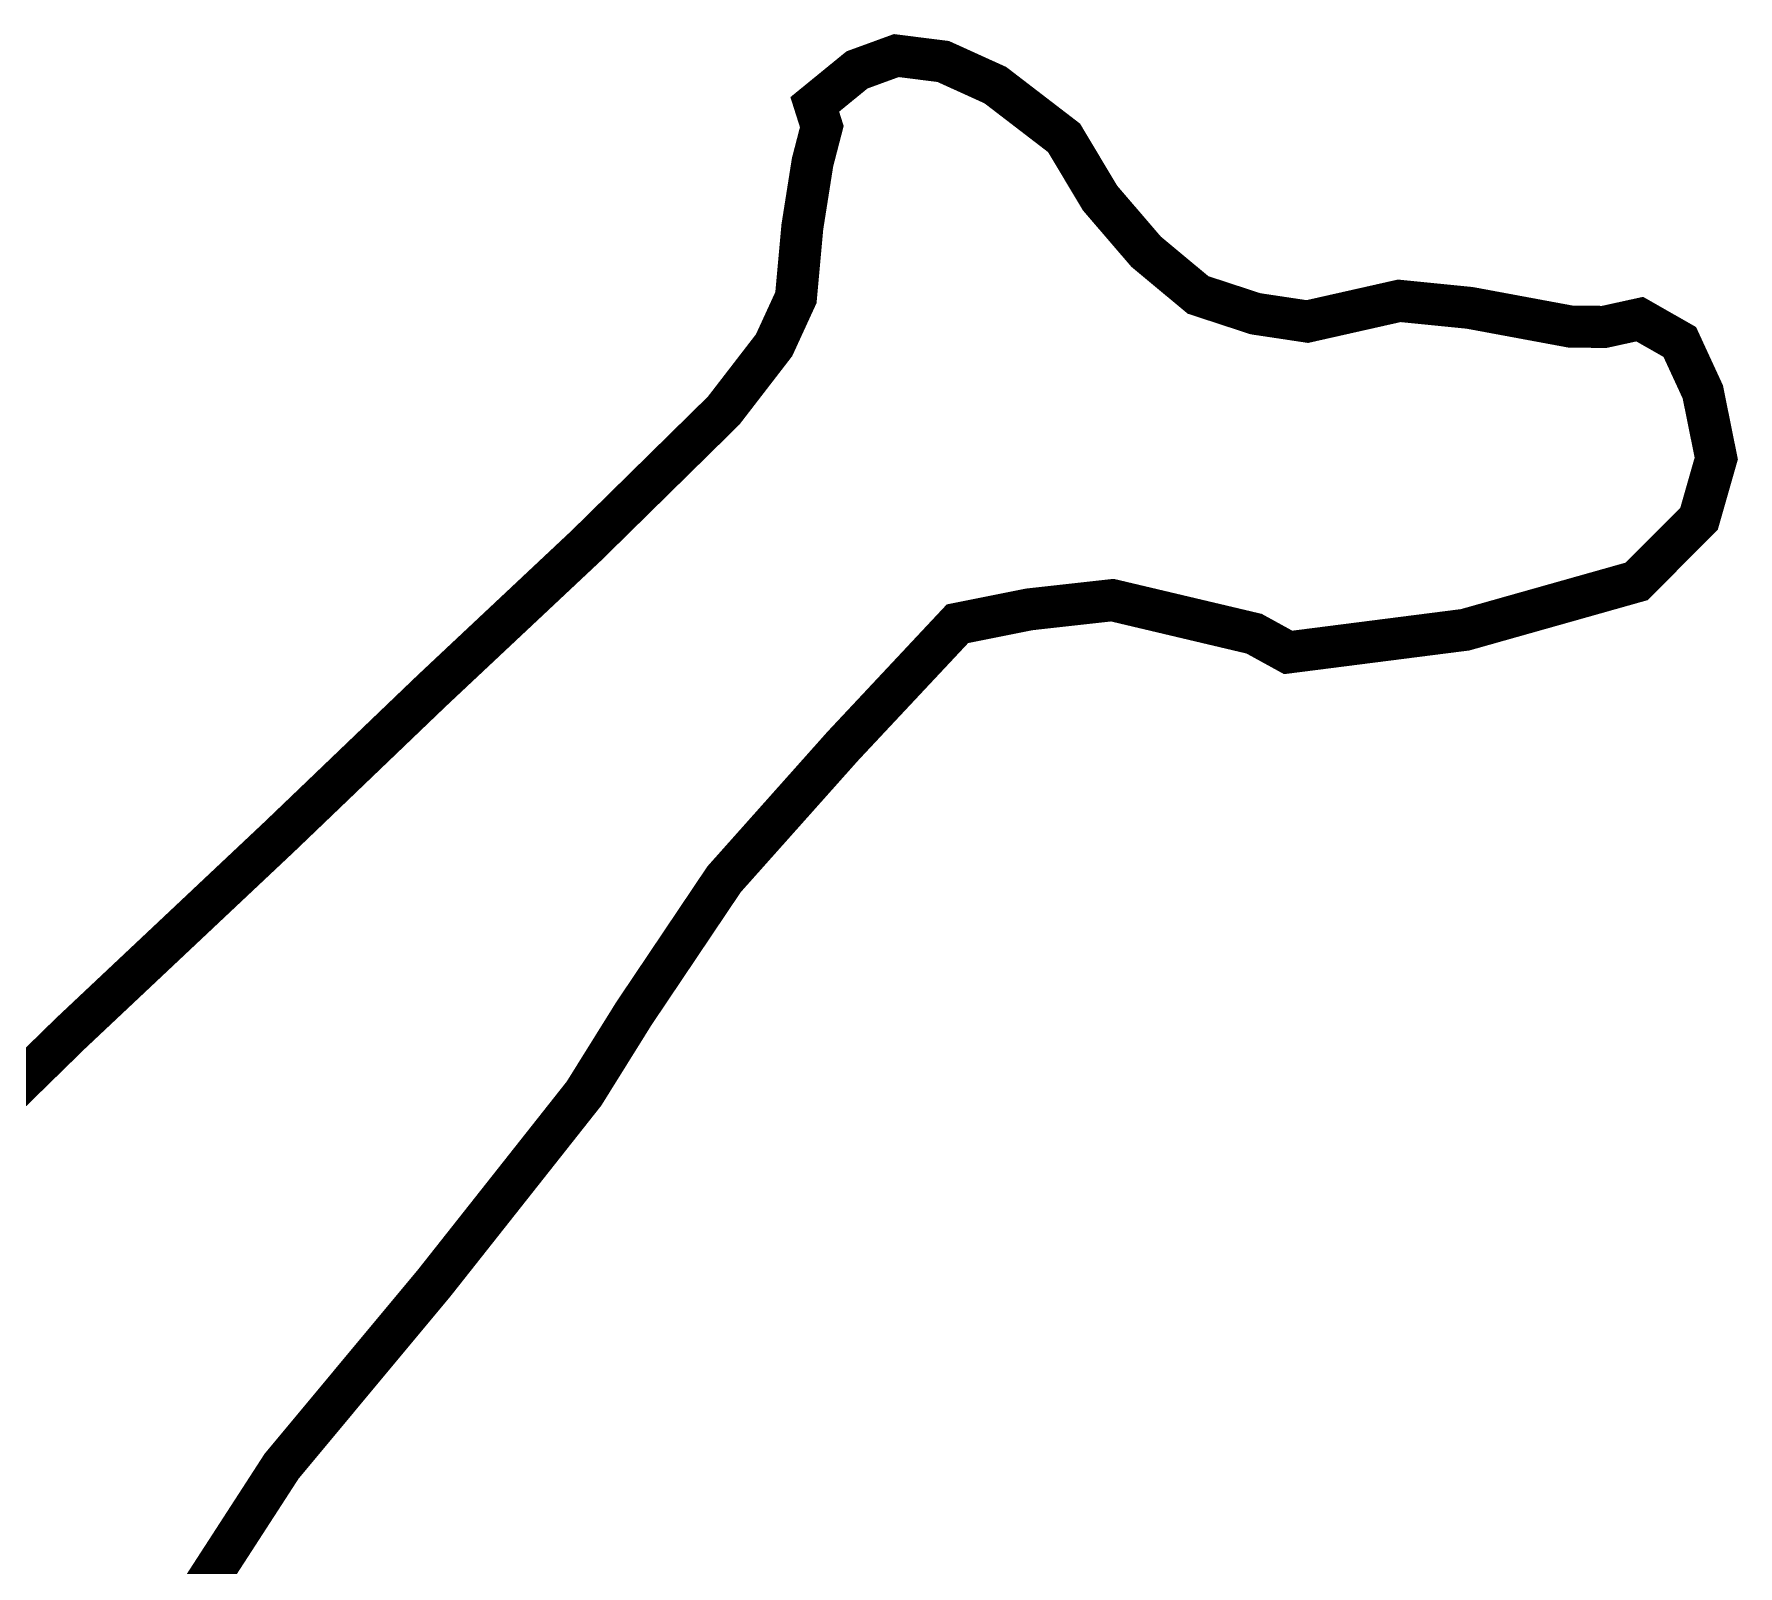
# Model space of a CAD drawing. Header units: millimetres. Extents: x 1745962 to 1749233, y 4525379 to 4529927.
# Drawn here: x 1747334.9 to 1747496.9, y 4525900.7 to 4526046.3 of the extents above; entities that cross this region are included whole.
import ezdxf

# ---------------------------------------------------------------- set-up
doc = ezdxf.new("R2010")
doc.units = ezdxf.units.MM
doc.header["$LTSCALE"] = 10
doc.header["$MEASUREMENT"] = 0
doc.layers.add('WATER', color=5, linetype='Continuous')
doc.layers.add('ZONING_ZONES', color=140, linetype='Continuous')

msp = doc.modelspace()

# ---------------------------------------------------------------- linework, layer by layer
at = {"layer": 'WATER'}
for points in [[(1747435.71, 4526031.77), (1747435.61, 4526032), (1747435.5, 4526032.23), (1747435.41, 4526032.46), (1747435.3, 4526032.7), (1747435.2, 4526032.92), (1747435.1, 4526033.15), (1747434.98, 4526033.37), (1747434.86, 4526033.59), (1747434.75, 4526033.81), (1747434.62, 4526034.03), (1747434.51, 4526034.25), (1747434.38, 4526034.47), (1747434.25, 4526034.69), (1747434.12, 4526034.89), (1747433.96, 4526035.08), (1747433.8, 4526035.28), (1747433.64, 4526035.46), (1747433.48, 4526035.66), (1747433.32, 4526035.85), (1747433.15, 4526036.03), (1747432.99, 4526036.23), (1747432.82, 4526036.41), (1747432.63, 4526036.58), (1747432.44, 4526036.75), (1747432.25, 4526036.9), (1747432.06, 4526037.06), (1747431.87, 4526037.22), (1747431.67, 4526037.38), (1747431.47, 4526037.54), (1747431.28, 4526037.69), (1747431.09, 4526037.86), (1747430.9, 4526038.02), (1747430.71, 4526038.18), (1747430.53, 4526038.35), (1747430.34, 4526038.52), (1747430.15, 4526038.68), (1747429.96, 4526038.84), (1747429.77, 4526039.01), (1747429.6, 4526039.18), (1747429.41, 4526039.34), (1747429.22, 4526039.51), (1747429.03, 4526039.67), (1747428.84, 4526039.84), (1747428.65, 4526040), (1747428.44, 4526040.14), (1747428.23, 4526040.28), (1747428.02, 4526040.41), (1747427.81, 4526040.54), (1747427.6, 4526040.67), (1747427.38, 4526040.8), (1747427.17, 4526040.93), (1747426.95, 4526041.05), (1747426.73, 4526041.18), (1747426.52, 4526041.3), (1747426.29, 4526041.42), (1747426.08, 4526041.54), (1747425.85, 4526041.66), (1747425.65, 4526041.8), (1747425.43, 4526041.93), (1747425.23, 4526042.06), (1747425.01, 4526042.19), (1747424.79, 4526042.32), (1747424.58, 4526042.45), (1747424.37, 4526042.58), (1747424.16, 4526042.71), (1747423.93, 4526042.82), (1747423.7, 4526042.92), (1747423.47, 4526043.01), (1747423.24, 4526043.11), (1747423, 4526043.2), (1747422.77, 4526043.29), (1747422.53, 4526043.37), (1747422.3, 4526043.46), (1747422.06, 4526043.52), (1747421.82, 4526043.57), (1747421.58, 4526043.63), (1747421.33, 4526043.67), (1747421.08, 4526043.72), (1747420.83, 4526043.76), (1747420.58, 4526043.81), (1747420.34, 4526043.86), (1747420.09, 4526043.91), (1747419.85, 4526043.95), (1747419.61, 4526044), (1747419.36, 4526044.04), (1747419.11, 4526044.09), (1747418.86, 4526044.13), (1747418.62, 4526044.17), (1747418.37, 4526044.2), (1747418.12, 4526044.22), (1747417.87, 4526044.24), (1747417.62, 4526044.25), (1747417.37, 4526044.26), (1747417.13, 4526044.24), (1747416.87, 4526044.23), (1747416.62, 4526044.2), (1747416.37, 4526044.17), (1747416.13, 4526044.14), (1747415.89, 4526044.07), (1747415.65, 4526044), (1747415.41, 4526043.93), (1747415.18, 4526043.83), (1747414.94, 4526043.74), (1747414.71, 4526043.64), (1747414.49, 4526043.53), (1747414.27, 4526043.41), (1747414.04, 4526043.31), (1747413.82, 4526043.2), (1747413.6, 4526043.09), (1747413.36, 4526042.98), (1747413.14, 4526042.87), (1747412.92, 4526042.76), (1747412.7, 4526042.64), (1747412.49, 4526042.52), (1747412.26, 4526042.39), (1747412.04, 4526042.27), (1747411.83, 4526042.15), (1747411.62, 4526042.02), (1747411.42, 4526041.87), (1747411.21, 4526041.71), (1747411.03, 4526041.56), (1747410.84, 4526041.39), (1747410.65, 4526041.23), (1747410.46, 4526041.06), (1747410.28, 4526040.88), (1747410.11, 4526040.71), (1747409.94, 4526040.53), (1747409.76, 4526040.34), (1747409.59, 4526040.17), (1747409.43, 4526039.98), (1747409.26, 4526039.8), (1747409.12, 4526039.59), (1747409.11, 4526039.34), (1747409.18, 4526039.1), (1747409.29, 4526038.88), (1747409.4, 4526038.64), (1747409.5, 4526038.42), (1747409.61, 4526038.19), (1747409.7, 4526037.96), (1747409.76, 4526037.72), (1747409.79, 4526037.48), (1747409.73, 4526037.23), (1747409.66, 4526036.99), (1747409.6, 4526036.75), (1747409.52, 4526036.51), (1747409.46, 4526036.27), (1747409.39, 4526036.03), (1747409.34, 4526035.78), (1747409.29, 4526035.54), (1747409.24, 4526035.29), (1747409.19, 4526035.04), (1747409.13, 4526034.8), (1747409.05, 4526034.56), (1747408.98, 4526034.32), (1747408.91, 4526034.09), (1747408.84, 4526033.84), (1747408.77, 4526033.61), (1747408.69, 4526033.37), (1747408.62, 4526033.13), (1747408.54, 4526032.89), (1747408.48, 4526032.65), (1747408.42, 4526032.41), (1747408.36, 4526032.16), (1747408.31, 4526031.92), (1747408.25, 4526031.68), (1747408.21, 4526031.43), (1747408.17, 4526031.18), (1747408.14, 4526030.93), (1747408.11, 4526030.69), (1747408.09, 4526030.43), (1747408.07, 4526030.19), (1747408.06, 4526029.94), (1747408.04, 4526029.68), (1747408.03, 4526029.44), (1747408.01, 4526029.19), (1747408, 4526028.94), (1747407.98, 4526028.69), (1747407.97, 4526028.44), (1747407.96, 4526028.19), (1747407.94, 4526027.95), (1747407.92, 4526027.69), (1747407.9, 4526027.44), (1747407.89, 4526027.2), (1747407.87, 4526026.94), (1747407.86, 4526026.69), (1747407.84, 4526026.45), (1747407.83, 4526026.19), (1747407.81, 4526025.94), (1747407.8, 4526025.7), (1747407.79, 4526025.45), (1747407.78, 4526025.2), (1747407.78, 4526024.95), (1747407.76, 4526024.69), (1747407.75, 4526024.44), (1747407.75, 4526024.19), (1747407.74, 4526023.95), (1747407.73, 4526023.7), (1747407.71, 4526023.45), (1747407.67, 4526023.2), (1747407.64, 4526022.95), (1747407.59, 4526022.7), (1747407.56, 4526022.46), (1747407.52, 4526022.21), (1747407.49, 4526021.96), (1747407.44, 4526021.72), (1747407.4, 4526021.48), (1747407.33, 4526021.23), (1747407.27, 4526020.99), (1747407.2, 4526020.75), (1747407.12, 4526020.51), (1747407.03, 4526020.28), (1747406.93, 4526020.05), (1747406.84, 4526019.82), (1747406.74, 4526019.59), (1747406.64, 4526019.36), (1747406.54, 4526019.14), (1747406.43, 4526018.91), (1747406.32, 4526018.68), (1747406.2, 4526018.46), (1747406.09, 4526018.24), (1747405.97, 4526018.01), (1747405.86, 4526017.8), (1747405.74, 4526017.57), (1747405.62, 4526017.36), (1747405.5, 4526017.13), (1747405.38, 4526016.92), (1747405.25, 4526016.7), (1747405.12, 4526016.49), (1747404.98, 4526016.28), (1747404.84, 4526016.07), (1747404.7, 4526015.86), (1747404.56, 4526015.66), (1747404.42, 4526015.45), (1747404.27, 4526015.25), (1747404.13, 4526015.04), (1747403.99, 4526014.84), (1747403.83, 4526014.65), (1747403.65, 4526014.39)], [(1747488.68, 4525995.2), (1747488.87, 4525995.37), (1747489.05, 4525995.54), (1747489.23, 4525995.71), (1747489.41, 4525995.88), (1747489.59, 4525996.06), (1747489.77, 4525996.23), (1747489.95, 4525996.41), (1747490.13, 4525996.58), (1747490.31, 4525996.76), (1747490.49, 4525996.93), (1747490.66, 4525997.11), (1747490.84, 4525997.28), (1747491.01, 4525997.47), (1747491.19, 4525997.65), (1747491.36, 4525997.82), (1747491.53, 4525998.01), (1747491.7, 4525998.19), (1747491.86, 4525998.39), (1747492.02, 4525998.58), (1747492.17, 4525998.78), (1747492.32, 4525998.98), (1747492.47, 4525999.17), (1747492.63, 4525999.38), (1747492.77, 4525999.57), (1747492.92, 4525999.78), (1747493.06, 4525999.99), (1747493.19, 4526000.2), (1747493.31, 4526000.42), (1747493.42, 4526000.64), (1747493.52, 4526000.87), (1747493.62, 4526001.1), (1747493.73, 4526001.33), (1747493.82, 4526001.56), (1747493.91, 4526001.79), (1747494.01, 4526002.03), (1747494.08, 4526002.27), (1747494.16, 4526002.5), (1747494.23, 4526002.74), (1747494.29, 4526002.99), (1747494.36, 4526003.23), (1747494.42, 4526003.46), (1747494.48, 4526003.7), (1747494.54, 4526003.95), (1747494.6, 4526004.19), (1747494.66, 4526004.43), (1747494.7, 4526004.68), (1747494.75, 4526004.93), (1747494.78, 4526005.18), (1747494.81, 4526005.42), (1747494.83, 4526005.68), (1747494.83, 4526005.93), (1747494.82, 4526006.17), (1747494.82, 4526006.42), (1747494.81, 4526006.67), (1747494.79, 4526006.92), (1747494.79, 4526007.18), (1747494.77, 4526007.42), (1747494.75, 4526007.67), (1747494.72, 4526007.92), (1747494.67, 4526008.17), (1747494.62, 4526008.41), (1747494.57, 4526008.65), (1747494.52, 4526008.9), (1747494.46, 4526009.14), (1747494.41, 4526009.39), (1747494.35, 4526009.63), (1747494.28, 4526009.87), (1747494.21, 4526010.11), (1747494.14, 4526010.35), (1747494.07, 4526010.59), (1747494, 4526010.84), (1747493.92, 4526011.07), (1747493.85, 4526011.31), (1747493.78, 4526011.55), (1747493.71, 4526011.79), (1747493.64, 4526012.03), (1747493.55, 4526012.26), (1747493.48, 4526012.5), (1747493.4, 4526012.74), (1747493.31, 4526012.98), (1747493.23, 4526013.21), (1747493.14, 4526013.45), (1747493.06, 4526013.68), (1747492.98, 4526013.92), (1747492.89, 4526014.14), (1747492.8, 4526014.38), (1747492.71, 4526014.62), (1747492.62, 4526014.85), (1747492.5, 4526015.07), (1747492.39, 4526015.29), (1747492.27, 4526015.51), (1747492.15, 4526015.73), (1747492.03, 4526015.95), (1747491.91, 4526016.17), (1747491.78, 4526016.38), (1747491.65, 4526016.6), (1747491.52, 4526016.81), (1747491.36, 4526017.01), (1747491.2, 4526017.2), (1747491.04, 4526017.39), (1747490.87, 4526017.58), (1747490.69, 4526017.74), (1747490.5, 4526017.9), (1747490.29, 4526018.06), (1747490.1, 4526018.21), (1747489.89, 4526018.35), (1747489.68, 4526018.48), (1747489.45, 4526018.59), (1747489.22, 4526018.7), (1747488.99, 4526018.8), (1747488.77, 4526018.9), (1747488.54, 4526018.98), (1747488.29, 4526019.04), (1747488.05, 4526019.09), (1747487.8, 4526019.14), (1747487.55, 4526019.18), (1747487.3, 4526019.22), (1747487.05, 4526019.22), (1747486.8, 4526019.23), (1747486.56, 4526019.21), (1747486.3, 4526019.17), (1747486.07, 4526019.12), (1747485.83, 4526019.05), (1747485.58, 4526018.98), (1747485.34, 4526018.91), (1747485.11, 4526018.83), (1747484.88, 4526018.74), (1747484.65, 4526018.63), (1747484.42, 4526018.53), (1747484.18, 4526018.44), (1747483.95, 4526018.36), (1747483.7, 4526018.32), (1747483.46, 4526018.28), (1747483.21, 4526018.25), (1747482.96, 4526018.24), (1747482.71, 4526018.25), (1747482.46, 4526018.26), (1747482.21, 4526018.28), (1747481.96, 4526018.31), (1747481.72, 4526018.36), (1747481.47, 4526018.39), (1747481.22, 4526018.44), (1747480.98, 4526018.47), (1747480.73, 4526018.52), (1747480.48, 4526018.56), (1747480.24, 4526018.62), (1747479.99, 4526018.67), (1747479.75, 4526018.73), (1747479.5, 4526018.78), (1747479.27, 4526018.82), (1747479.02, 4526018.88), (1747478.77, 4526018.93), (1747478.53, 4526018.97), (1747478.28, 4526019.02), (1747478.03, 4526019.06), (1747477.79, 4526019.09), (1747477.54, 4526019.13), (1747477.29, 4526019.18), (1747477.04, 4526019.21), (1747476.8, 4526019.25), (1747476.55, 4526019.3), (1747476.31, 4526019.35), (1747476.06, 4526019.4), (1747475.81, 4526019.45), (1747475.57, 4526019.49), (1747475.32, 4526019.55), (1747475.08, 4526019.59), (1747474.84, 4526019.63), (1747474.59, 4526019.68), (1747474.34, 4526019.73), (1747474.1, 4526019.78), (1747473.85, 4526019.83), (1747473.61, 4526019.87), (1747473.36, 4526019.91), (1747473.11, 4526019.96), (1747472.87, 4526020), (1747472.62, 4526020.04), (1747472.38, 4526020.08), (1747472.13, 4526020.13), (1747471.88, 4526020.16), (1747471.63, 4526020.21), (1747471.39, 4526020.25), (1747471.14, 4526020.29), (1747470.9, 4526020.33), (1747470.65, 4526020.38), (1747470.4, 4526020.42), (1747470.16, 4526020.46), (1747469.91, 4526020.5), (1747469.66, 4526020.55), (1747469.42, 4526020.59), (1747469.17, 4526020.64), (1747468.92, 4526020.69), (1747468.68, 4526020.73), (1747468.44, 4526020.77), (1747468.18, 4526020.8), (1747467.94, 4526020.82), (1747467.68, 4526020.85), (1747467.44, 4526020.86), (1747467.19, 4526020.89), (1747466.94, 4526020.9), (1747466.69, 4526020.93), (1747466.45, 4526020.94), (1747466.2, 4526020.95), (1747465.94, 4526020.94), (1747465.69, 4526020.94), (1747465.44, 4526020.94), (1747465.19, 4526020.93), (1747464.94, 4526020.93), (1747464.69, 4526020.92), (1747464.44, 4526020.9), (1747464.2, 4526020.88), (1747463.95, 4526020.83), (1747463.7, 4526020.77), (1747463.46, 4526020.72), (1747463.22, 4526020.67), (1747462.97, 4526020.61), (1747462.73, 4526020.54), (1747462.49, 4526020.47), (1747462.25, 4526020.4), (1747462.01, 4526020.33), (1747461.78, 4526020.24), (1747461.54, 4526020.17), (1747461.3, 4526020.09), (1747461.06, 4526020.02), (1747460.83, 4526019.94), (1747460.58, 4526019.86), (1747460.35, 4526019.79), (1747460.11, 4526019.72), (1747459.88, 4526019.64), (1747459.63, 4526019.57), (1747459.39, 4526019.5), (1747459.15, 4526019.43), (1747458.91, 4526019.37), (1747458.67, 4526019.3), (1747458.43, 4526019.23), (1747458.18, 4526019.17), (1747457.94, 4526019.11), (1747457.7, 4526019.07), (1747457.45, 4526019.03), (1747457.2, 4526018.99), (1747456.95, 4526018.97), (1747456.7, 4526018.94), (1747456.45, 4526018.93), (1747456.2, 4526018.94), (1747455.95, 4526018.95), (1747455.7, 4526018.96), (1747455.46, 4526018.97), (1747455.2, 4526018.99), (1747454.95, 4526019), (1747454.71, 4526019.03), (1747454.46, 4526019.06), (1747454.21, 4526019.11), (1747453.96, 4526019.14), (1747453.72, 4526019.19), (1747453.48, 4526019.23), (1747453.22, 4526019.27), (1747452.98, 4526019.31), (1747452.74, 4526019.35), (1747452.49, 4526019.4), (1747452.24, 4526019.44), (1747451.99, 4526019.48), (1747451.75, 4526019.53), (1747451.5, 4526019.58), (1747451.27, 4526019.63), (1747451.02, 4526019.69), (1747450.78, 4526019.74), (1747450.53, 4526019.8), (1747450.29, 4526019.85), (1747450.05, 4526019.92), (1747449.81, 4526019.99), (1747449.56, 4526020.06), (1747449.33, 4526020.13), (1747449.09, 4526020.22), (1747448.86, 4526020.31), (1747448.62, 4526020.39), (1747448.39, 4526020.49), (1747448.15, 4526020.57), (1747447.92, 4526020.65), (1747447.68, 4526020.74), (1747447.44, 4526020.81), (1747447.2, 4526020.88), (1747446.97, 4526020.96), (1747446.73, 4526021.03), (1747446.49, 4526021.11), (1747446.25, 4526021.18), (1747446.02, 4526021.27), (1747445.79, 4526021.38), (1747445.56, 4526021.48), (1747445.34, 4526021.58), (1747445.11, 4526021.68), (1747444.88, 4526021.8), (1747444.65, 4526021.9), (1747444.43, 4526022.01), (1747444.21, 4526022.12), (1747443.99, 4526022.25), (1747443.79, 4526022.39), (1747443.58, 4526022.53), (1747443.39, 4526022.69), (1747443.2, 4526022.85), (1747443.01, 4526023.02), (1747442.83, 4526023.2), (1747442.65, 4526023.37), (1747442.47, 4526023.54), (1747442.29, 4526023.71), (1747442.11, 4526023.89), (1747441.93, 4526024.06), (1747441.76, 4526024.25), (1747441.59, 4526024.43), (1747441.43, 4526024.62), (1747441.27, 4526024.81), (1747441.11, 4526025.01), (1747440.95, 4526025.2), (1747440.79, 4526025.39), (1747440.63, 4526025.58), (1747440.47, 4526025.77), (1747440.3, 4526025.96), (1747440.14, 4526026.16), (1747439.98, 4526026.34), (1747439.82, 4526026.53), (1747439.64, 4526026.71), (1747439.47, 4526026.9), (1747439.29, 4526027.08), (1747439.13, 4526027.26), (1747438.96, 4526027.44), (1747438.78, 4526027.62), (1747438.62, 4526027.81), (1747438.46, 4526028), (1747438.29, 4526028.19), (1747438.12, 4526028.36), (1747437.95, 4526028.55), (1747437.78, 4526028.73), (1747437.62, 4526028.92), (1747437.44, 4526029.11), (1747437.28, 4526029.3), (1747437.12, 4526029.49), (1747436.96, 4526029.68), (1747436.8, 4526029.87), (1747436.64, 4526030.07), (1747436.48, 4526030.27), (1747436.35, 4526030.47), (1747436.24, 4526030.69), (1747436.12, 4526030.91), (1747436.01, 4526031.14), (1747435.9, 4526031.37), (1747435.71, 4526031.77)], [(1747402.89, 4526013.35), (1747402.73, 4526013.16), (1747402.58, 4526012.96), (1747402.43, 4526012.76), (1747402.28, 4526012.56), (1747402.12, 4526012.36), (1747401.96, 4526012.18), (1747401.78, 4526011.99), (1747401.61, 4526011.81), (1747401.44, 4526011.63), (1747401.28, 4526011.44), (1747401.11, 4526011.25), (1747400.95, 4526011.06), (1747400.79, 4526010.87), (1747400.62, 4526010.68), (1747400.46, 4526010.49), (1747400.3, 4526010.3), (1747400.14, 4526010.11), (1747399.99, 4526009.91), (1747399.83, 4526009.71), (1747399.68, 4526009.51), (1747399.53, 4526009.32), (1747399.37, 4526009.12), (1747399.22, 4526008.93), (1747399.05, 4526008.74), (1747398.89, 4526008.56), (1747398.72, 4526008.37), (1747398.56, 4526008.18), (1747398.38, 4526007.99), (1747398.22, 4526007.8), (1747398.06, 4526007.62), (1747397.89, 4526007.43), (1747397.72, 4526007.24), (1747397.47, 4526006.97)], [(1747396.58, 4526006.01), (1747396.4, 4526005.83), (1747396.22, 4526005.66), (1747396.05, 4526005.48), (1747395.87, 4526005.31), (1747395.69, 4526005.13), (1747395.5, 4526004.97), (1747395.31, 4526004.8), (1747395.12, 4526004.64), (1747394.94, 4526004.46), (1747394.76, 4526004.3), (1747394.57, 4526004.13), (1747394.39, 4526003.96), (1747394.2, 4526003.79), (1747394.02, 4526003.63), (1747393.83, 4526003.46), (1747393.64, 4526003.3), (1747393.44, 4526003.14), (1747393.26, 4526002.98), (1747393.07, 4526002.81), (1747392.88, 4526002.64), (1747392.69, 4526002.48), (1747392.5, 4526002.32), (1747392.31, 4526002.16), (1747392.12, 4526001.99), (1747391.94, 4526001.83), (1747391.76, 4526001.65), (1747391.57, 4526001.48), (1747391.39, 4526001.32), (1747391.21, 4526001.14), (1747391.03, 4526000.97), (1747390.85, 4526000.79), (1747390.56, 4526000.52)], [(1747389.66, 4525999.64), (1747389.47, 4525999.48), (1747389.29, 4525999.31), (1747389.1, 4525999.14), (1747388.91, 4525998.97), (1747388.73, 4525998.8), (1747388.55, 4525998.64), (1747388.36, 4525998.48), (1747388.17, 4525998.3), (1747387.98, 4525998.15), (1747387.79, 4525997.98), (1747387.59, 4525997.82), (1747387.41, 4525997.66), (1747387.21, 4525997.5), (1747387.03, 4525997.34), (1747386.84, 4525997.17), (1747386.66, 4525997), (1747386.48, 4525996.83), (1747386.3, 4525996.66), (1747386.12, 4525996.48), (1747385.94, 4525996.31), (1747385.77, 4525996.13), (1747385.59, 4525995.95), (1747385.43, 4525995.76), (1747385.26, 4525995.57), (1747385.09, 4525995.39), (1747384.93, 4525995.2), (1747384.76, 4525995.01), (1747384.59, 4525994.83), (1747384.43, 4525994.64), (1747384.25, 4525994.45), (1747384.08, 4525994.28), (1747383.91, 4525994.09), (1747383.74, 4525993.91), (1747383.43, 4525993.59)], [(1747395.45, 4525958.61), (1747395.81, 4525959.54), (1747396.23, 4525960.44), (1747396.76, 4525961.29), (1747397.3, 4525962.13), (1747397.82, 4525962.98), (1747398.39, 4525963.81), (1747399.04, 4525964.57), (1747399.76, 4525965.26), (1747400.5, 4525965.94), (1747401.26, 4525966.6), (1747401.99, 4525967.27), (1747402.69, 4525967.97), (1747403.36, 4525968.73), (1747403.99, 4525969.5), (1747404.63, 4525970.27), (1747405.28, 4525971.02), (1747405.95, 4525971.77), (1747406.63, 4525972.5), (1747407.31, 4525973.24), (1747407.98, 4525973.99), (1747408.59, 4525974.77), (1747409.2, 4525975.57), (1747409.82, 4525976.35), (1747410.47, 4525977.11), (1747411.13, 4525977.86), (1747411.79, 4525978.6), (1747412.46, 4525979.35), (1747413.13, 4525980.11), (1747413.78, 4525980.86), (1747414.42, 4525981.63), (1747415.03, 4525982.42), (1747415.67, 4525983.19), (1747416.31, 4525983.95), (1747416.99, 4525984.69), (1747417.67, 4525985.43), (1747418.35, 4525986.16), (1747418.98, 4525986.93), (1747419.63, 4525987.7), (1747420.29, 4525988.45), (1747421.02, 4525989.13), (1747421.84, 4525989.7), (1747422.69, 4525990.23), (1747423.59, 4525990.65), (1747424.57, 4525990.89), (1747425.55, 4525991.02), (1747426.55, 4525991.12), (1747427.54, 4525991.24), (1747428.53, 4525991.42), (1747429.51, 4525991.59), (1747430.49, 4525991.78), (1747431.47, 4525991.98), (1747432.45, 4525992.21), (1747433.43, 4525992.41), (1747434.42, 4525992.56), (1747435.42, 4525992.58), (1747436.41, 4525992.53), (1747437.41, 4525992.47), (1747438.41, 4525992.4), (1747439.4, 4525992.29), (1747440.4, 4525992.15), (1747441.37, 4525991.95), (1747442.35, 4525991.74), (1747443.33, 4525991.54), (1747444.32, 4525991.36), (1747445.29, 4525991.15), (1747446.27, 4525990.94), (1747447.25, 4525990.77), (1747448.23, 4525990.54), (1747449.2, 4525990.29), (1747450.12, 4525989.92), (1747450.89, 4525989.28), (1747451.5, 4525988.48), (1747452.17, 4525987.74), (1747453.13, 4525987.54), (1747454.13, 4525987.5), (1747455.12, 4525987.47), (1747456.13, 4525987.48), (1747457.13, 4525987.52), (1747458.12, 4525987.62), (1747459.11, 4525987.71), (1747460.11, 4525987.83), (1747461.1, 4525988.01), (1747462.08, 4525988.18), (1747463.06, 4525988.36), (1747464.05, 4525988.52), (1747465.04, 4525988.66), (1747466.03, 4525988.78), (1747467.03, 4525988.9), (1747468.01, 4525989.03), (1747469, 4525989.22), (1747469.98, 4525989.43), (1747470.95, 4525989.65), (1747471.91, 4525989.92), (1747472.88, 4525990.19), (1747473.84, 4525990.47), (1747474.81, 4525990.71), (1747475.79, 4525990.91), (1747476.78, 4525991.06), (1747477.76, 4525991.24), (1747478.75, 4525991.43), (1747479.73, 4525991.61), (1747480.7, 4525991.82), (1747481.68, 4525992.04), (1747482.63, 4525992.33), (1747483.57, 4525992.68), (1747484.5, 4525993.05), (1747485.42, 4525993.44), (1747486.34, 4525993.84), (1747487.25, 4525994.25), (1747488.68, 4525995.2)], [(1747382.56, 4525992.74), (1747382.37, 4525992.57), (1747382.18, 4525992.4), (1747381.99, 4525992.23), (1747381.82, 4525992.07), (1747381.63, 4525991.91), (1747381.44, 4525991.75), (1747381.23, 4525991.6), (1747381.04, 4525991.44), (1747380.84, 4525991.28), (1747380.65, 4525991.12), (1747380.46, 4525990.96), (1747380.27, 4525990.8), (1747380.08, 4525990.64), (1747379.89, 4525990.47), (1747379.7, 4525990.31), (1747379.52, 4525990.13), (1747379.33, 4525989.97), (1747379.15, 4525989.8), (1747378.97, 4525989.62), (1747378.79, 4525989.45), (1747378.61, 4525989.27), (1747378.44, 4525989.1), (1747378.26, 4525988.92), (1747378.09, 4525988.74), (1747377.91, 4525988.56), (1747377.74, 4525988.38), (1747377.56, 4525988.21), (1747377.39, 4525988.03), (1747377.21, 4525987.85), (1747377.04, 4525987.67), (1747376.86, 4525987.49), (1747376.69, 4525987.32), (1747376.35, 4525986.98)], [(1747375.46, 4525986.13), (1747375.28, 4525985.95), (1747375.08, 4525985.79), (1747374.88, 4525985.65), (1747374.69, 4525985.49), (1747374.48, 4525985.34), (1747374.29, 4525985.19), (1747374.08, 4525985.04), (1747373.89, 4525984.89), (1747373.7, 4525984.73), (1747373.5, 4525984.57), (1747373.31, 4525984.41), (1747373.13, 4525984.24), (1747372.94, 4525984.07), (1747372.76, 4525983.91), (1747372.57, 4525983.74), (1747372.39, 4525983.56), (1747372.2, 4525983.39), (1747372.02, 4525983.22), (1747371.84, 4525983.05), (1747371.65, 4525982.89), (1747371.46, 4525982.72), (1747371.27, 4525982.56), (1747371.09, 4525982.4), (1747370.9, 4525982.23), (1747370.71, 4525982.07), (1747370.52, 4525981.9), (1747370.33, 4525981.73), (1747370.16, 4525981.56), (1747369.98, 4525981.39), (1747369.8, 4525981.2), (1747369.62, 4525981.03), (1747369.43, 4525980.84)], [(1747368.56, 4525979.96), (1747368.39, 4525979.77), (1747368.22, 4525979.59), (1747368.04, 4525979.42), (1747367.86, 4525979.24), (1747367.68, 4525979.07), (1747367.5, 4525978.89), (1747367.32, 4525978.72), (1747367.15, 4525978.54), (1747366.97, 4525978.37), (1747366.79, 4525978.19), (1747366.61, 4525978.02), (1747366.44, 4525977.84), (1747366.26, 4525977.67), (1747366.08, 4525977.49), (1747365.89, 4525977.32), (1747365.71, 4525977.14), (1747365.53, 4525976.97), (1747365.35, 4525976.8), (1747365.17, 4525976.63), (1747364.98, 4525976.46), (1747364.8, 4525976.28), (1747364.62, 4525976.12), (1747364.44, 4525975.95), (1747364.25, 4525975.78), (1747364.07, 4525975.61), (1747363.88, 4525975.44), (1747363.7, 4525975.27), (1747363.54, 4525975.08), (1747363.37, 4525974.9), (1747363.19, 4525974.71), (1747363.03, 4525974.53), (1747362.86, 4525974.34), (1747362.58, 4525974.03)], [(1747361.69, 4525973.16), (1747361.5, 4525972.98), (1747361.32, 4525972.81), (1747361.14, 4525972.63), (1747360.96, 4525972.46), (1747360.78, 4525972.3), (1747360.6, 4525972.12), (1747360.42, 4525971.95), (1747360.24, 4525971.77), (1747360.05, 4525971.61), (1747359.87, 4525971.44), (1747359.68, 4525971.27), (1747359.5, 4525971.1), (1747359.31, 4525970.94), (1747359.11, 4525970.78), (1747358.93, 4525970.62), (1747358.74, 4525970.45), (1747358.55, 4525970.29), (1747358.36, 4525970.12), (1747358.19, 4525969.95), (1747358.01, 4525969.78), (1747357.83, 4525969.6), (1747357.65, 4525969.43), (1747357.46, 4525969.26), (1747357.28, 4525969.08), (1747357.1, 4525968.91), (1747356.92, 4525968.74), (1747356.74, 4525968.57), (1747356.56, 4525968.39), (1747356.38, 4525968.22), (1747356.19, 4525968.05), (1747356.01, 4525967.88), (1747355.66, 4525967.57)], [(1747354.74, 4525966.77), (1747353.98, 4525966.12), (1747353.25, 4525965.44), (1747352.52, 4525964.76), (1747351.77, 4525964.09), (1747351.02, 4525963.43), (1747350.31, 4525962.72), (1747349.61, 4525962.02), (1747348.64, 4525961.09)], [(1747347.71, 4525960.24), (1747347.54, 4525960.07), (1747347.36, 4525959.9), (1747347.17, 4525959.73), (1747346.99, 4525959.55), (1747346.81, 4525959.38), (1747346.62, 4525959.21), (1747346.44, 4525959.04), (1747346.26, 4525958.87), (1747346.08, 4525958.71), (1747345.88, 4525958.55), (1747345.68, 4525958.39), (1747345.5, 4525958.23), (1747345.3, 4525958.07), (1747345.12, 4525957.91), (1747344.93, 4525957.73), (1747344.74, 4525957.57), (1747344.55, 4525957.41), (1747344.37, 4525957.24), (1747344.19, 4525957.06), (1747344.01, 4525956.89), (1747343.84, 4525956.7), (1747343.67, 4525956.52), (1747343.5, 4525956.33), (1747343.34, 4525956.15), (1747343.16, 4525955.97), (1747343, 4525955.78), (1747342.83, 4525955.59), (1747342.67, 4525955.41), (1747342.49, 4525955.22), (1747342.33, 4525955.03), (1747342.16, 4525954.86), (1747341.99, 4525954.67), (1747341.81, 4525954.46)], [(1747351.7, 4525900.29), (1747352.3, 4525901.09), (1747352.89, 4525901.9), (1747353.44, 4525902.74), (1747353.98, 4525903.58), (1747354.5, 4525904.44), (1747355.06, 4525905.26), (1747355.55, 4525906.12), (1747356.28, 4525906.8), (1747356.87, 4525907.61), (1747357.33, 4525908.5), (1747357.79, 4525909.39), (1747358.43, 4525910.15), (1747359.17, 4525910.83), (1747359.93, 4525911.47), (1747360.3, 4525912.36), (1747360.84, 4525913.2), (1747361.47, 4525913.98), (1747362.07, 4525914.78), (1747362.62, 4525915.61), (1747363.18, 4525916.44), (1747363.69, 4525917.3), (1747364.2, 4525918.17), (1747364.77, 4525918.99), (1747365.38, 4525919.78), (1747366.01, 4525920.56), (1747366.69, 4525921.29), (1747367.45, 4525921.93), (1747368.31, 4525922.45), (1747369.15, 4525923), (1747369.92, 4525923.63), (1747370.6, 4525924.36), (1747371.24, 4525925.12), (1747371.84, 4525925.92), (1747372.41, 4525926.75), (1747372.96, 4525927.59), (1747373.52, 4525928.42), (1747374.07, 4525929.25), (1747374.62, 4525930.08), (1747375.17, 4525930.92), (1747375.72, 4525931.75), (1747376.3, 4525932.57), (1747376.92, 4525933.36), (1747377.55, 4525934.13), (1747378.18, 4525934.91), (1747378.79, 4525935.7), (1747379.35, 4525936.52), (1747379.93, 4525937.35), (1747380.48, 4525938.18), (1747381.05, 4525939), (1747381.65, 4525939.8), (1747382.34, 4525940.53), (1747383.06, 4525941.21), (1747383.78, 4525941.91), (1747384.49, 4525942.61), (1747385.15, 4525943.37), (1747385.8, 4525944.12), (1747386.49, 4525944.85), (1747387.18, 4525945.57), (1747387.87, 4525946.3), (1747388.47, 4525947.09), (1747389.02, 4525947.94), (1747389.52, 4525948.8), (1747389.95, 4525949.7), (1747390.38, 4525950.61), (1747390.87, 4525951.48), (1747391.39, 4525952.32), (1747391.92, 4525953.17), (1747392.47, 4525954.01), (1747393.04, 4525954.83), (1747393.63, 4525955.64), (1747394.2, 4525956.45), (1747394.72, 4525957.31), (1747395.45, 4525958.61)], [(1747340.95, 4525953.57), (1747340.77, 4525953.4), (1747340.59, 4525953.24), (1747340.41, 4525953.06), (1747340.22, 4525952.89), (1747340.04, 4525952.73), (1747339.85, 4525952.56), (1747339.67, 4525952.39), (1747339.48, 4525952.22), (1747339.28, 4525952.06), (1747339.09, 4525951.91), (1747338.89, 4525951.75), (1747338.71, 4525951.59), (1747338.52, 4525951.43), (1747338.33, 4525951.26), (1747338.14, 4525951.1), (1747337.95, 4525950.93), (1747337.78, 4525950.76), (1747337.59, 4525950.59), (1747337.41, 4525950.41), (1747337.24, 4525950.22), (1747337.07, 4525950.04), (1747336.91, 4525949.86), (1747336.75, 4525949.67), (1747336.58, 4525949.48), (1747336.42, 4525949.29), (1747336.26, 4525949.1), (1747336.09, 4525948.91), (1747335.93, 4525948.72), (1747335.76, 4525948.54), (1747335.58, 4525948.35), (1747335.41, 4525948.17), (1747335.11, 4525947.83)]]:
    msp.add_lwpolyline(points, dxfattribs=at)
at = {"layer": 'ZONING_ZONES', "linetype": 'Continuous', "const_width": 4}
msp.add_lwpolyline([(1747324.21, 4525937.46), (1747338.33, 4525951.26), (1747358.19, 4525969.95), (1747372.76, 4525983.91), (1747387.41, 4525997.66), (1747400.46, 4526010.49), (1747405.25, 4526016.7), (1747407.33, 4526021.23), (1747407.94, 4526027.95), (1747408.91, 4526034.09), (1747409.79, 4526037.48), (1747409.12, 4526039.59), (1747413.14, 4526042.87), (1747416.87, 4526044.23), (1747421.33, 4526043.67), (1747426.29, 4526041.42), (1747432.82, 4526036.41), (1747436.24, 4526030.69), (1747440.63, 4526025.58), (1747445.56, 4526021.48), (1747451.02, 4526019.69), (1747455.95, 4526018.95), (1747464.69, 4526020.92), (1747471.39, 4526020.25), (1747480.98, 4526018.47), (1747484.18, 4526018.44), (1747487.55, 4526019.18), (1747491.36, 4526017.01), (1747493.55, 4526012.26), (1747494.83, 4526005.93), (1747493.19, 4526000.2), (1747487.25, 4525994.25), (1747470.95, 4525989.65), (1747454.13, 4525987.5), (1747450.89, 4525989.28), (1747437.41, 4525992.47), (1747429.51, 4525991.59), (1747422.69, 4525990.23), (1747411.79, 4525978.6), (1747400.5, 4525965.94), (1747391.92, 4525953.17), (1747387.18, 4525945.57), (1747372.96, 4525927.59), (1747358.43, 4525910.15), (1747341.65, 4525884.24)], dxfattribs=at)

doc.saveas('drawing.dxf')
